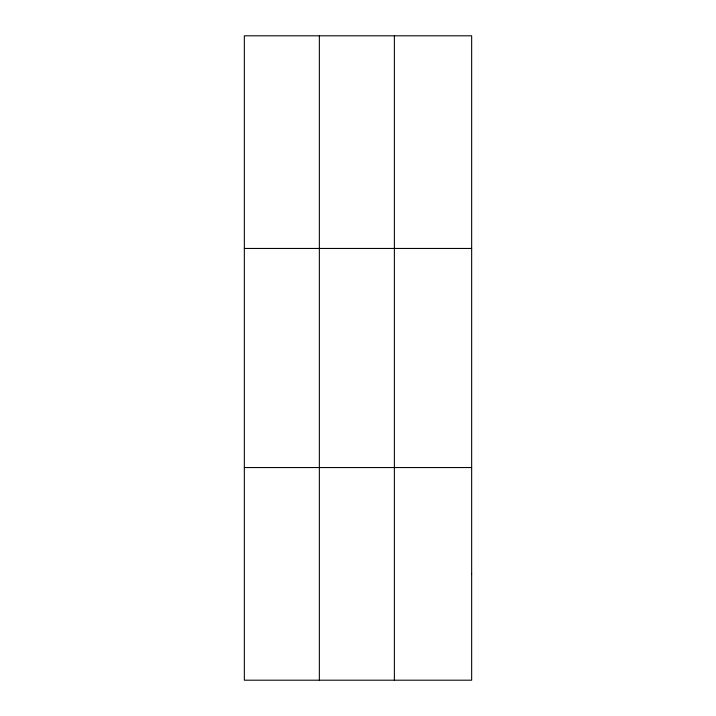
<?xml version="1.0" encoding="UTF-8"?>
<svg xmlns="http://www.w3.org/2000/svg" width="716" height="716" viewBox="0 0 716 716"><rect width="100%" height="100%" fill="white"/><g stroke="black" fill="none" stroke-linecap="round" stroke-linejoin="round"><path stroke-width="1.07" d="M319.354 35.8L319.354 680.2M394.373 35.8L394.373 680.2M244.344 248.452L471.656 248.452M244.344 467.548L471.656 467.548M471.656 573.874L471.656 680.2L244.344 680.2L244.344 35.8L471.656 35.8L471.656 573.874"/></g></svg>
